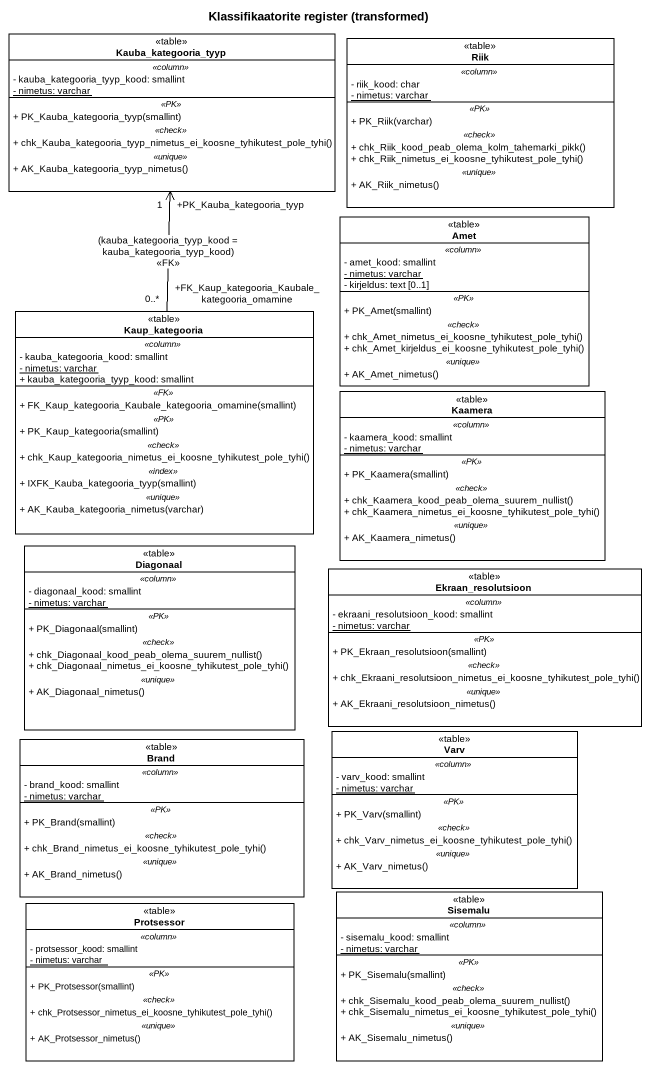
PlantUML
@startuml
title Klassifikaatorite register (transformed)
hide circle
hide empty members
skinparam classAttributeIconSize 0
class Kauba_kategooria_tyyp <<table>> {
  .. <<column>> ..
  - kauba_kategooria_tyyp_kood: smallint
  {static} - nimetus: varchar
  .. <<PK>> ..
  + PK_Kauba_kategooria_tyyp(smallint)
  .. <<check>> ..
  + chk_Kauba_kategooria_tyyp_nimetus_ei_koosne_tyhikutest_pole_tyhi()
  .. <<unique>> ..
  + AK_Kauba_kategooria_tyyp_nimetus()
}
class Riik <<table>> {
  .. <<column>> ..
  - riik_kood: char
  {static} - nimetus: varchar
  .. <<PK>> ..
  + PK_Riik(varchar)
  .. <<check>> ..
  + chk_Riik_kood_peab_olema_kolm_tahemarki_pikk()
  + chk_Riik_nimetus_ei_koosne_tyhikutest_pole_tyhi()
  .. <<unique>> ..
  + AK_Riik_nimetus()
}
class Amet <<table>> {
  .. <<column>> ..
  - amet_kood: smallint
  {static} - nimetus: varchar
  - kirjeldus: text [0..1]
  .. <<PK>> ..
  + PK_Amet(smallint)
  .. <<check>> ..
  + chk_Amet_nimetus_ei_koosne_tyhikutest_pole_tyhi()
  + chk_Amet_kirjeldus_ei_koosne_tyhikutest_pole_tyhi()
  .. <<unique>> ..
  + AK_Amet_nimetus()
}
class Kaup_kategooria <<table>> {
  .. <<column>> ..
  - kauba_kategooria_kood: smallint
  {static} - nimetus: varchar
  + kauba_kategooria_tyyp_kood: smallint
  .. <<FK>> ..
  + FK_Kaup_kategooria_Kaubale_kategooria_omamine(smallint)
  .. <<PK>> ..
  + PK_Kaup_kategooria(smallint)
  .. <<check>> ..
  + chk_Kaup_kategooria_nimetus_ei_koosne_tyhikutest_pole_tyhi()
  .. <<index>> ..
  + IXFK_Kauba_kategooria_tyyp(smallint)
  .. <<unique>> ..
  + AK_Kauba_kategooria_nimetus(varchar)
}
class Kaamera <<table>> {
  .. <<column>> ..
  - kaamera_kood: smallint
  {static} - nimetus: varchar
  .. <<PK>> ..
  + PK_Kaamera(smallint)
  .. <<check>> ..
  + chk_Kaamera_kood_peab_olema_suurem_nullist()
  + chk_Kaamera_nimetus_ei_koosne_tyhikutest_pole_tyhi()
  .. <<unique>> ..
  + AK_Kaamera_nimetus()
}
class Diagonaal <<table>> {
  .. <<column>> ..
  - diagonaal_kood: smallint
  {static} - nimetus: varchar
  .. <<PK>> ..
  + PK_Diagonaal(smallint)
  .. <<check>> ..
  + chk_Diagonaal_kood_peab_olema_suurem_nullist()
  + chk_Diagonaal_nimetus_ei_koosne_tyhikutest_pole_tyhi()
  .. <<unique>> ..
  + AK_Diagonaal_nimetus()
}
class Ekraan_resolutsioon <<table>> {
  .. <<column>> ..
  - ekraani_resolutsioon_kood: smallint
  {static} - nimetus: varchar
  .. <<PK>> ..
  + PK_Ekraan_resolutsioon(smallint)
  .. <<check>> ..
  + chk_Ekraani_resolutsioon_nimetus_ei_koosne_tyhikutest_pole_tyhi()
  .. <<unique>> ..
  + AK_Ekraani_resolutsioon_nimetus()
}
class Brand <<table>> {
  .. <<column>> ..
  - brand_kood: smallint
  {static} - nimetus: varchar
  .. <<PK>> ..
  + PK_Brand(smallint)
  .. <<check>> ..
  + chk_Brand_nimetus_ei_koosne_tyhikutest_pole_tyhi()
  .. <<unique>> ..
  + AK_Brand_nimetus()
}
class Varv <<table>> {
  .. <<column>> ..
  - varv_kood: smallint
  {static} - nimetus: varchar
  .. <<PK>> ..
  + PK_Varv(smallint)
  .. <<check>> ..
  + chk_Varv_nimetus_ei_koosne_tyhikutest_pole_tyhi()
  .. <<unique>> ..
  + AK_Varv_nimetus()
}
class Protsessor <<table>> {
  .. <<column>> ..
  - protsessor_kood: smallint
  {static} - nimetus: varchar
  .. <<PK>> ..
  + PK_Protsessor(smallint)
  .. <<check>> ..
  + chk_Protsessor_nimetus_ei_koosne_tyhikutest_pole_tyhi()
  .. <<unique>> ..
  + AK_Protsessor_nimetus()
}
class Sisemalu <<table>> {
  .. <<column>> ..
  - sisemalu_kood: smallint
  {static} - nimetus: varchar
  .. <<PK>> ..
  + PK_Sisemalu(smallint)
  .. <<check>> ..
  + chk_Sisemalu_kood_peab_olema_suurem_nullist()
  + chk_Sisemalu_nimetus_ei_koosne_tyhikutest_pole_tyhi()
  .. <<unique>> ..
  + AK_Sisemalu_nimetus()
}
Kaup_kategooria "+FK_Kaup_kategooria_Kaubale_kategooria_omamine\n0..*" -up-> "+PK_Kauba_kategooria_tyyp\n1" Kauba_kategooria_tyyp : (kauba_kategooria_tyyp_kood = kauba_kategooria_tyyp_kood)\n<<FK>>
@enduml
